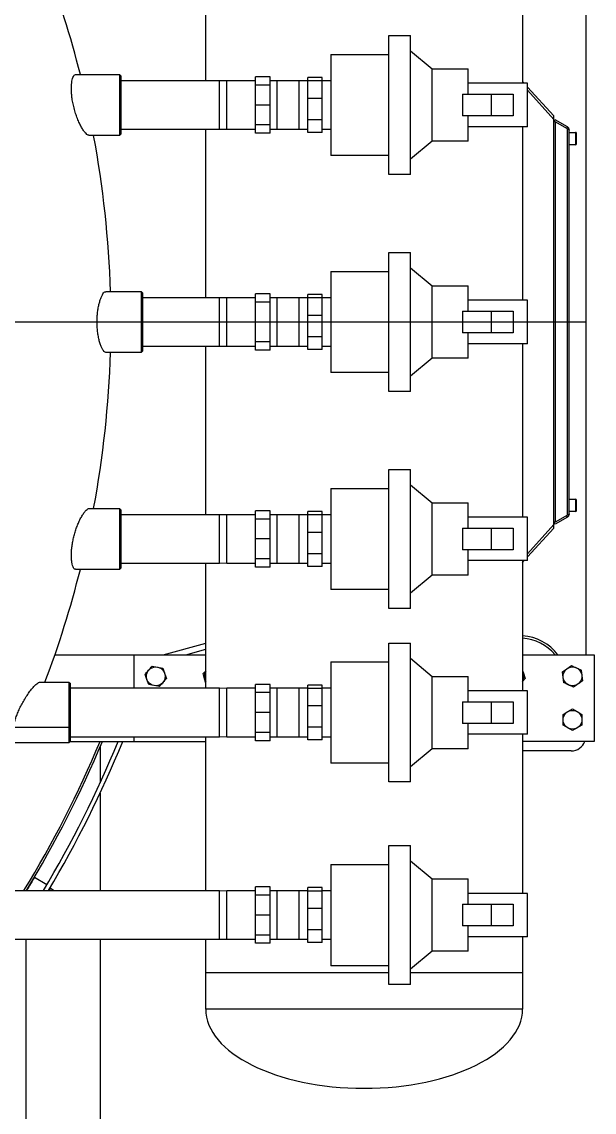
# Model space of a CAD drawing. Header units: millimetres. Extents: x -62354 to 129108, y -71259 to 35407.
# Drawn here: x -22443 to -22048, y 19332 to 20086 of the extents above; entities that cross this region are included whole.
import ezdxf

# ---------------------------------------------------------------- set-up
doc = ezdxf.new("R2010")
doc.units = ezdxf.units.MM
doc.header["$MEASUREMENT"] = 0
doc.layers.add('1st FL Layout xrf$0$CR-Machine', color=7, linetype='Continuous', transparency=0.5)

# ---------------------------------------------------------------- blocks, each defined once
blk = doc.blocks.new('1st FL Layout xrf$0$skjfdhkjhwiueriy872342343243')
for p, q in [((1430, 1037), (1490, 1037)), ((1430, 987.5), (1430, 1037)), ((1490, 1037), (1490, 987.5)), ((940, 1031.19), (1430, 1031.19)), ((1440.61, 1028.09), (1448.08, 1028.85)), ((1448.08, 1028.85), (1452.47, 1022.76)), ((1467.49, 1022), (1469.37, 1025.25)), ((1469.37, 1025.25), (1471.25, 1028.5)), ((1478.75, 1028.5), (1482.51, 1022)), ((1065.14, 1018.53), (1060.18, 1009.94)), ((1066.51, 1018.53), (1061.55, 1009.94)), ((1065.14, 1018.53), (1066.17, 1017.94)), ((1333.49, 1018.53), (1066.51, 1018.53)), ((1332.69, 1019.78), (1067.31, 1019.78)), ((1068.93, 1019.78), (1068.93, 1024.15)), ((1068.93, 1024.15), (1077.43, 1024.15)), ((1076.81, 1024.78), (1069.56, 1024.78)), ((1077.43, 1024.15), (1077.43, 1019.78)), ((1322.57, 1019.78), (1322.57, 1024.15)), ((1322.57, 1024.15), (1331.07, 1024.15)), ((1330.44, 1024.78), (1323.19, 1024.78)), ((1331.07, 1024.15), (1331.07, 1019.78)), ((1333.49, 1018.53), (1338.45, 1009.94)), ((1334.86, 1018.53), (1333.83, 1017.94)), ((1334.86, 1018.53), (1339.82, 1009.94)), ((1439.73, 1018.2), (1437.53, 1021.24)), ((1441.92, 1015.15), (1439.73, 1018.2)), ((1469.37, 1018.75), (1467.49, 1022)), ((1471.25, 1015.5), (1469.37, 1018.75)), ((1482.51, 1022), (1478.75, 1015.5)), ((1496.5, 1021.19), (1496.5, 987.5)), ((1449.39, 1015.91), (1441.92, 1015.15)), ((1057.5, 1009.19), (1037.59, 991)), ((1039.63, 991), (1060, 1009.19)), ((1342.5, 1009.19), (1057.5, 1009.19)), ((1060.18, 1009.94), (1061.48, 1009.19)), ((1061.55, 1009.31), (1061.48, 1009.19)), ((1061.55, 1009.94), (1338.45, 1009.94)), ((1061.55, 1009.94), (1061.55, 1009.19)), ((1338.45, 1009.94), (1338.45, 1009.19)), ((1338.45, 1009.31), (1338.52, 1009.19)), ((1339.82, 1009.94), (1338.52, 1009.19)), ((1340, 1009.19), (1360.37, 991)), ((1362.41, 991), (1342.5, 1009.19)), ((945, 987.5), (1035, 987.5)), ((1035, 988.63), (1033.76, 987.5)), ((1035, 991), (1035, 950)), ((1065, 991), (1035, 991)), ((1065, 991), (1065, 950)), ((1065, 987.5), (1185, 987.5)), ((1185, 991), (1185, 950)), ((1215, 991), (1185, 991)), ((1215, 991), (1215, 950)), ((1215, 987.5), (1335, 987.5)), ((1335, 991), (1335, 950)), ((1365, 991), (1335, 991)), ((1365, 991), (1365, 950)), ((1366.24, 987.5), (1365, 988.63)), ((1365, 987.5), (1455, 987.5)), ((1441.02, 987.5), (1442.87, 988.14)), ((1441.54, 987.5), (1442.09, 987.81)), ((1442.09, 987.81), (1442.87, 988.14)), ((1442.87, 988.14), (1446.42, 989.37)), ((1446.42, 989.37), (1448.58, 987.5)), ((1485, 991), (1455, 991)), ((1455, 991), (1455, 950)), ((1485, 991), (1485, 950)), ((1485, 987.5), (1595, 987.5)), ((1625, 991), (1595, 991)), ((1595, 991), (1595, 950)), ((1625, 991), (1625, 950)), ((1625, 987.5), (1675, 987.5)), ((1650, 987.5), (1650, 910)), ((1675, 987.5), (1675, 768.5)), ((1042.5, 946), (1042.5, 981)), ((1042.5, 981), (1057.5, 981)), ((1057.5, 981), (1057.5, 946)), ((1192.5, 946), (1192.5, 981)), ((1192.5, 981), (1207.5, 981)), ((1207.5, 981), (1207.5, 946)), ((1342.5, 946), (1342.5, 981)), ((1342.5, 981), (1357.5, 981)), ((1357.5, 981), (1357.5, 946)), ((1462.5, 946), (1462.5, 981)), ((1462.5, 981), (1477.5, 981)), ((1477.5, 981), (1477.5, 946)), ((1602.5, 946), (1602.5, 981)), ((1602.5, 981), (1617.5, 981)), ((1617.5, 981), (1617.5, 946)), ((1057.5, 966), (1042.5, 966)), ((1207.5, 966), (1192.5, 966)), ((1357.5, 966), (1342.5, 966)), ((1477.5, 966), (1462.5, 966)), ((1617.5, 966), (1602.5, 966)), ((1025, 925), (1025, 950)), ((1042.5, 950), (1025, 950)), ((1075, 950), (1057.5, 950)), ((1075, 950), (1075, 925)), ((1175, 925), (1175, 950)), ((1192.5, 950), (1175, 950)), ((1225, 950), (1207.5, 950)), ((1225, 950), (1225, 925)), ((1325, 925), (1325, 950)), ((1342.5, 950), (1325, 950)), ((1375, 950), (1357.5, 950)), ((1375, 950), (1375, 925)), ((1445, 925), (1445, 950)), ((1462.5, 950), (1445, 950)), ((1495, 950), (1477.5, 950)), ((1495, 950), (1495, 925)), ((1585, 925), (1585, 950)), ((1602.5, 950), (1585, 950)), ((1635, 950), (1617.5, 950)), ((1635, 950), (1635, 925)), ((1042.5, 946), (1057.5, 946)), ((1192.5, 946), (1207.5, 946)), ((1342.5, 946), (1357.5, 946)), ((1462.5, 946), (1477.5, 946)), ((1602.5, 946), (1617.5, 946)), ((1012.5, 910), (1025, 925)), ((1075, 925), (1025, 925)), ((1075, 925), (1087.5, 910)), ((1162.5, 910), (1175, 925)), ((1225, 925), (1175, 925)), ((1225, 925), (1237.5, 910)), ((1312.5, 910), (1325, 925)), ((1375, 925), (1325, 925)), ((1375, 925), (1387.5, 910)), ((1432.5, 910), (1445, 925)), ((1495, 925), (1445, 925)), ((1495, 925), (1507.5, 910)), ((1572.5, 910), (1585, 925)), ((1635, 925), (1585, 925)), ((1635, 925), (1647.5, 910)), ((1002, 895), (1002, 910)), ((1098, 910), (1002, 910)), ((1098, 910), (1098, 895)), ((1152, 895), (1152, 910)), ((1248, 910), (1152, 910)), ((1248, 910), (1248, 895)), ((1302, 895), (1302, 910)), ((1398, 910), (1302, 910)), ((1398, 910), (1398, 895)), ((1422, 895), (1422, 910)), ((1518, 910), (1422, 910)), ((1518, 910), (1518, 895)), ((1562, 895), (1562, 910)), ((1658, 910), (1562, 910)), ((1658, 910), (1658, 895)), ((1098, 895), (1002, 895)), ((1015, 855), (1015, 895)), ((1085, 895), (1085, 855)), ((1248, 895), (1152, 895)), ((1165, 855), (1165, 895)), ((1235, 895), (1235, 855)), ((1398, 895), (1302, 895)), ((1315, 855), (1315, 895)), ((1385, 895), (1385, 855)), ((1518, 895), (1422, 895)), ((1435, 855), (1435, 895)), ((1505, 895), (1505, 855)), ((1658, 895), (1562, 895)), ((1575, 855), (1575, 895)), ((1645, 895), (1645, 855)), ((1650, 895), (1650, 768.5)), ((1015, 855), (1085, 855)), ((1033, 849), (1033, 855)), ((1067, 855), (1067, 849)), ((1165, 855), (1235, 855)), ((1183, 849), (1183, 855)), ((1217, 855), (1217, 849)), ((1315, 855), (1385, 855)), ((1333, 849), (1333, 855)), ((1367, 855), (1367, 849)), ((1435, 855), (1505, 855)), ((1453, 849), (1453, 855)), ((1487, 855), (1487, 849)), ((1575, 855), (1645, 855)), ((1593, 849), (1593, 855)), ((1627, 855), (1627, 849)), ((1031.06, 849), (1031.06, 839)), ((1068.94, 849), (1031.06, 849)), ((1033.38, 849), (1033.38, 839)), ((1045.44, 849), (1045.44, 839)), ((1060.17, 849), (1060.17, 839)), ((1068.94, 849), (1068.94, 839)), ((1181.06, 849), (1181.06, 839)), ((1218.94, 849), (1181.06, 849)), ((1183.38, 849), (1183.38, 839)), ((1195.44, 849), (1195.44, 839)), ((1210.17, 849), (1210.17, 839)), ((1218.94, 849), (1218.94, 839)), ((1331.06, 849), (1331.06, 839)), ((1368.94, 849), (1331.06, 849)), ((1333.38, 849), (1333.38, 839)), ((1345.44, 849), (1345.44, 839)), ((1360.17, 849), (1360.17, 839)), ((1368.94, 849), (1368.94, 839)), ((1451.06, 849), (1451.06, 839)), ((1488.94, 849), (1451.06, 849)), ((1453.38, 849), (1453.38, 839)), ((1465.44, 849), (1465.44, 839)), ((1480.17, 849), (1480.17, 839)), ((1488.94, 849), (1488.94, 839)), ((1591.06, 849), (1591.06, 839)), ((1628.94, 849), (1591.06, 849)), ((1593.38, 849), (1593.38, 839)), ((1605.44, 849), (1605.44, 839)), ((1620.17, 849), (1620.17, 839)), ((1628.94, 849), (1628.94, 839)), ((1068.94, 839), (1031.06, 839)), ((1033, 813), (1033, 839)), ((1067, 839), (1067, 813)), ((1218.94, 839), (1181.06, 839)), ((1183, 813), (1183, 839)), ((1217, 839), (1217, 813)), ((1368.94, 839), (1331.06, 839)), ((1333, 813), (1333, 839)), ((1367, 839), (1367, 813)), ((1488.94, 839), (1451.06, 839)), ((1453, 813), (1453, 839)), ((1487, 839), (1487, 813)), ((1628.94, 839), (1591.06, 839)), ((1593, 813), (1593, 839)), ((1627, 839), (1627, 813)), ((1067, 833), (1033, 833)), ((1217, 833), (1183, 833)), ((1367, 833), (1333, 833)), ((1487, 833), (1453, 833)), ((1627, 833), (1593, 833)), ((1067, 818), (1033, 818)), ((1217, 818), (1183, 818)), ((1367, 818), (1333, 818)), ((1487, 818), (1453, 818)), ((1627, 818), (1593, 818)), ((1030.52, 813), (1030.52, 803)), ((1069.48, 813), (1030.52, 813)), ((1036.24, 813), (1036.24, 803)), ((1050.02, 813), (1050.02, 803)), ((1063.79, 813), (1063.79, 803)), ((1069.48, 813), (1069.48, 803)), ((1180.52, 813), (1180.52, 803)), ((1219.48, 813), (1180.52, 813)), ((1186.24, 813), (1186.24, 803)), ((1200.02, 813), (1200.02, 803)), ((1213.79, 813), (1213.79, 803)), ((1219.48, 813), (1219.48, 803)), ((1330.52, 813), (1330.52, 803)), ((1369.48, 813), (1330.52, 813)), ((1336.24, 813), (1336.24, 803)), ((1350.02, 813), (1350.02, 803)), ((1363.79, 813), (1363.79, 803)), ((1369.48, 813), (1369.48, 803)), ((1450.52, 813), (1450.52, 803)), ((1489.48, 813), (1450.52, 813)), ((1456.24, 813), (1456.24, 803)), ((1470.02, 813), (1470.02, 803)), ((1483.79, 813), (1483.79, 803)), ((1489.48, 813), (1489.48, 803)), ((1590.52, 813), (1590.52, 803)), ((1629.48, 813), (1590.52, 813)), ((1596.24, 813), (1596.24, 803)), ((1610.02, 813), (1610.02, 803)), ((1623.79, 813), (1623.79, 803)), ((1629.48, 813), (1629.48, 803)), ((1069.48, 803), (1030.52, 803)), ((1033, 783), (1033, 803)), ((1067, 803), (1067, 783)), ((1219.48, 803), (1180.52, 803)), ((1183, 783), (1183, 803)), ((1217, 803), (1217, 783)), ((1369.48, 803), (1330.52, 803)), ((1333, 783), (1333, 803)), ((1367, 803), (1367, 783)), ((1489.48, 803), (1450.52, 803)), ((1453, 783), (1453, 803)), ((1487, 803), (1487, 783)), ((1629.48, 803), (1590.52, 803)), ((1593, 783), (1593, 803)), ((1627, 803), (1627, 783)), ((1033, 778), (1033.16, 783)), ((1067, 783), (1033, 783)), ((1033, 710), (1033, 778)), ((1067, 778), (1033, 778)), ((1066.84, 783), (1067, 778)), ((1067, 778), (1067, 710)), ((1183, 778), (1183.16, 783)), ((1217, 783), (1183, 783)), ((1183, 725), (1183, 778)), ((1217, 778), (1183, 778)), ((1216.84, 783), (1217, 778)), ((1217, 778), (1217, 725)), ((1333, 778), (1333.16, 783)), ((1367, 783), (1333, 783)), ((1333, 710), (1333, 778)), ((1367, 778), (1333, 778)), ((1366.84, 783), (1367, 778)), ((1367, 778), (1367, 710)), ((1453, 778), (1453.16, 783)), ((1487, 783), (1453, 783)), ((1453, 675), (1453, 778)), ((1487, 778), (1453, 778)), ((1486.84, 783), (1487, 778)), ((1487, 778), (1487, 675)), ((1593, 778), (1593.16, 783)), ((1627, 783), (1593, 783)), ((1593, 615), (1593, 778)), ((1627, 778), (1593, 778)), ((1626.84, 783), (1627, 778)), ((1627, 778), (1627, 615)), ((1033, 768.5), (947, 768.5)), ((1183, 768.5), (1067, 768.5)), ((1333, 768.5), (1217, 768.5)), ((1453, 768.5), (1367, 768.5)), ((1430, 739.21), (1422.15, 768.5)), ((1430, 754.67), (1426.29, 768.5)), ((1430, 664.31), (1430, 768.5)), ((1446.66, 767.71), (1443.03, 766.76)), ((1449.64, 768.5), (1446.66, 767.71)), ((1593, 768.5), (1487, 768.5)), ((1490, 675), (1490, 768.5)), ((1675, 768.5), (1627, 768.5)), ((1438.61, 735.19), (1439.3, 738.88)), ((1439.3, 738.88), (1442.84, 740.13)), ((1442.84, 740.13), (1446.38, 741.38)), ((1437.92, 731.5), (1438.61, 735.19)), ((1451.39, 732.81), (1450.7, 729.12)), ((1452.08, 736.5), (1451.39, 732.81)), ((1179, 724), (1180, 725)), ((1179, 699.45), (1179, 724)), ((1179, 724), (1221, 724)), ((1220, 725), (1180, 725)), ((1220, 725), (1221, 724)), ((1221, 724), (1221, 699.45)), ((1447.16, 727.87), (1443.62, 726.62)), ((1450.7, 729.12), (1447.16, 727.87)), ((1453, 719), (1430, 719)), ((1490, 719), (1487, 719)), ((1029, 709), (1030, 710)), ((1029, 678.55), (1029, 709)), ((1029, 709), (1071, 709)), ((1070, 710), (1030, 710)), ((1070, 710), (1071, 709)), ((1071, 709), (1071, 687.77)), ((1329, 709), (1330, 710)), ((1329, 687.77), (1329, 709)), ((1329, 709), (1371, 709)), ((1370, 710), (1330, 710)), ((1370, 710), (1371, 709)), ((1371, 709), (1371, 678.55)), ((1493.78, 695.5), (1518.6, 695.5)), ((1525.74, 695.5), (1593, 695.5)), ((1627, 695.5), (2014, 695.5)), ((1449, 674), (1450, 675)), ((1449, 653.73), (1449, 674)), ((1449, 674), (1491, 674)), ((1490, 675), (1450, 675)), ((1490, 675), (1491, 674)), ((1491, 674), (1491, 636.22)), ((1591.52, 661.31), (1593, 663.77)), ((1583.71, 650.25), (1588.85, 658.8)), ((1591.52, 661.31), (1593, 660.42)), ((1591.8, 660.56), (1591.63, 661.24)), ((1591.96, 660.46), (1591.8, 660.56)), ((1592.4, 660.2), (1591.96, 660.46)), ((1593, 659.84), (1592.4, 660.2)), ((1592.55, 660.1), (1592.55, 660.11)), ((1592.8, 659.95), (1592.76, 659.98)), ((1592.81, 659.94), (1592.8, 659.95)), ((1583.71, 650.25), (1583.83, 650.18)), ((1583.83, 650.18), (1584.26, 649.92)), ((1584.26, 649.92), (1584.98, 649.49)), ((1584.98, 649.49), (1585.94, 648.91)), ((1585.94, 648.91), (1587.08, 648.23)), ((1587.08, 648.23), (1588.34, 647.47)), ((1588.34, 647.47), (1589.63, 646.7)), ((1589.63, 646.7), (1590.87, 645.95)), ((1590.87, 645.95), (1591.98, 645.28)), ((1591.98, 645.28), (1592.9, 644.73)), ((1592.9, 644.73), (1593, 644.67)), ((2014, 644.5), (1627, 644.5))]:
    blk.add_line(p, q)
at = {"color": 253}
for p, q in [((1200, -1031.19), (1200, 1031.19)), ((1480, -675), (1480, 675))]:
    blk.add_line(p, q, dxfattribs=at)
for centre in [(1445, 1022), (1475, 1022), (1445, 734)]:
    blk.add_circle(centre, 6.5)
for centre, radius, start, end in [((1486.5, 1021.19), 10, 360, 69.51268), ((1069.56, 1024.15), 0.625, 90, 180), ((1076.81, 1024.15), 0.625, 0, 90), ((1323.19, 1024.15), 0.625, 90, 180), ((1330.44, 1024.15), 0.625, 0, 90), ((1450, 985.69), 33, 127.3052, 176.84905), ((1450, 985.69), 31.42, 129.53572, 176.69031), ((1445, 982), 6.5, 57.79577, 109.10853), ((1445, 774), 6.5, 237.79577, 302.20424), ((1200, 0), 768, 59.22162, 67.81464), ((1200, 0), 703, 91.71179, 100.57365), ((1200, 0), 703, 79.42635, 88.28821), ((1200, 0), 765, 59.0877, 67.72299), ((1200, 0), 755, 58.6322, 67.41175), ((1200, 0), 753.5, 58.56264, 67.36429), ((1200, 0), 703, 104.07804, 110.7442), ((1200, 0), 703, 69.2558, 75.92196)]:
    blk.add_arc(centre, radius, start, end)
for major_axis, start_param, end_param in [((0, 109.5), 4.712389, 6.283185), ((0, -109.5), 0, 1.570796)]:
    blk.add_ellipse((1675, 878), major_axis=major_axis, ratio=0.5, start_param=start_param, end_param=end_param)
for points, knots in [([(1439.07, 1024.67), (1439.46, 1025.52), (1439.97, 1026.67), (1440.48, 1027.8), (1440.61, 1028.09)], [0, 0, 0, 0, 2.80309, 3.752814, 3.752814, 3.752814, 3.752814]), ([(1471.25, 1028.5), (1471.28, 1028.5), (1472.52, 1028.5), (1473.78, 1028.5), (1475, 1028.5)], [0, 0, 0, 0, 0.101281, 3.752768, 3.752768, 3.752768, 3.752768]), ([(1475, 1028.5), (1475.94, 1028.5), (1477.2, 1028.5), (1478.44, 1028.5), (1478.75, 1028.5)], [0, 0, 0, 0, 2.803049, 3.752768, 3.752768, 3.752768, 3.752768]), ([(1067.31, 1019.78), (1067.08, 1019.76), (1066.62, 1019.72), (1066.01, 1019.44), (1065.49, 1019.05), (1065.26, 1018.7), (1065.14, 1018.53)], [0, 0, 0, 0, 0.70632, 1.377238, 2.013278, 2.6148, 2.6148, 2.6148, 2.6148]), ([(1066.51, 1018.53), (1066.58, 1018.74), (1066.71, 1019.18), (1066.96, 1019.62), (1067.17, 1019.77), (1067.29, 1019.78), (1067.31, 1019.78)], [0, 0, 0, 0, 0.441332, 0.947907, 1.467322, 1.559522, 1.559522, 1.559522, 1.559522]), ([(1332.69, 1019.78), (1332.8, 1019.75), (1333.02, 1019.69), (1333.29, 1019.23), (1333.42, 1018.75), (1333.49, 1018.53)], [0, 0, 0, 0, 0.542437, 1.083507, 1.565364, 1.565364, 1.565364, 1.565364]), ([(1334.86, 1018.53), (1334.74, 1018.7), (1334.5, 1019.05), (1333.99, 1019.44), (1333.37, 1019.73), (1332.92, 1019.76), (1332.69, 1019.78)], [0, 0, 0, 0, 0.605107, 1.24224, 1.911949, 2.6148, 2.6148, 2.6148, 2.6148]), ([(1437.53, 1021.24), (1437.55, 1021.27), (1438.05, 1022.4), (1438.57, 1023.55), (1439.07, 1024.67)], [0, 0, 0, 0, 0.101246, 3.752712, 3.752712, 3.752712, 3.752712]), ([(1450.93, 1019.33), (1450.43, 1018.22), (1449.91, 1017.07), (1449.4, 1015.94), (1449.39, 1015.91)], [0, 0, 0, 0, 3.651466, 3.752706, 3.752706, 3.752706, 3.752706]), ([(1452.47, 1022.76), (1452.34, 1022.47), (1451.83, 1021.34), (1451.31, 1020.19), (1450.93, 1019.33)], [0, 0, 0, 0, 0.949725, 3.752814, 3.752814, 3.752814, 3.752814]), ([(1475, 1015.5), (1473.78, 1015.5), (1472.52, 1015.5), (1471.28, 1015.5), (1471.25, 1015.5)], [0, 0, 0, 0, 3.651487, 3.752768, 3.752768, 3.752768, 3.752768]), ([(1478.75, 1015.5), (1478.44, 1015.5), (1477.2, 1015.5), (1475.94, 1015.5), (1475, 1015.5)], [0, 0, 0, 0, 0.949719, 3.752768, 3.752768, 3.752768, 3.752768]), ([(1443.03, 766.76), (1442.81, 766.98), (1442.24, 767.56), (1441.66, 768.14), (1441.3, 768.5)], [0, 0, 0, 0, 0.948421, 2.45302, 2.45302, 2.45302, 2.45302]), ([(1446.38, 741.38), (1446.4, 741.36), (1447.34, 740.55), (1448.3, 739.73), (1449.23, 738.94)], [0, 0, 0, 0, 0.101292, 3.752781, 3.752781, 3.752781, 3.752781]), ([(1449.23, 738.94), (1449.94, 738.33), (1450.9, 737.51), (1451.84, 736.7), (1452.08, 736.5)], [0, 0, 0, 0, 2.803047, 3.752781, 3.752781, 3.752781, 3.752781]), ([(1440.77, 729.06), (1439.84, 729.86), (1438.89, 730.68), (1437.95, 731.48), (1437.92, 731.5)], [0, 0, 0, 0, 3.651451, 3.752781, 3.752781, 3.752781, 3.752781]), ([(1443.62, 726.62), (1443.38, 726.83), (1442.44, 727.63), (1441.49, 728.45), (1440.77, 729.06)], [0, 0, 0, 0, 0.949735, 3.752781, 3.752781, 3.752781, 3.752781]), ([(1221, 699.45), (1221, 699.45), (1221.1, 699.2), (1220.76, 698.64), (1219.92, 697.78), (1218.43, 696.88), (1216.4, 695.99), (1213.86, 695.16), (1210.88, 694.45), (1207.61, 693.89), (1204.15, 693.54), (1200.67, 693.39), (1197.23, 693.46), (1193.93, 693.71), (1190.82, 694.14), (1187.92, 694.71), (1185.31, 695.41), (1183.03, 696.22), (1181.18, 697.08), (1179.84, 697.98), (1179.09, 698.78), (1179.07, 699.24), (1179.06, 699.44)], [0, 0, 0, 0, 0.008242, 2.426197, 4.903785, 7.381258, 9.909653, 12.437606, 14.943987, 17.449564, 19.841034, 22.232075, 24.505953, 26.780068, 29.037407, 31.295307, 33.641894, 35.989042, 38.456451, 40.924083, 43.4544, 45.285725, 45.285725, 45.285725, 45.285725]), ([(1070.94, 687.75), (1070.94, 687.59), (1070.94, 687.18), (1070.35, 686.32), (1069.23, 685.23), (1067.55, 683.98), (1065.34, 682.63), (1062.59, 681.22), (1059.39, 679.84), (1055.84, 678.56), (1052.07, 677.46), (1048.33, 676.62), (1044.7, 676.04), (1041.38, 675.73), (1038.36, 675.64), (1035.72, 675.75), (1033.45, 676.04), (1031.59, 676.47), (1030.17, 677.03), (1029.3, 677.7), (1028.93, 678.21), (1029.02, 678.52), (1029.03, 678.55)], [0, 0, 0, 0, 1.537041, 3.842305, 6.287024, 8.732271, 11.368093, 14.004076, 16.758521, 19.511983, 22.185285, 24.85718, 27.304575, 29.751514, 32.034247, 34.317215, 36.582998, 38.849046, 41.194427, 43.540139, 45.985376, 46.284344, 46.284344, 46.284344, 46.284344]), ([(1370.92, 678.55), (1370.94, 678.45), (1371.01, 678.06), (1370.48, 677.46), (1369.32, 676.78), (1367.58, 676.24), (1365.33, 675.86), (1362.69, 675.66), (1359.74, 675.67), (1356.62, 675.89), (1353.37, 676.33), (1350.09, 676.95), (1346.83, 677.77), (1343.58, 678.76), (1340.46, 679.9), (1337.48, 681.19), (1334.78, 682.56), (1332.45, 683.97), (1330.62, 685.33), (1329.47, 686.54), (1328.95, 687.36), (1329.05, 687.68), (1329.07, 687.74)], [0, 0, 0, 0, 0.973092, 3.522445, 6.036296, 8.549552, 10.983721, 13.417168, 15.742113, 18.066976, 20.324662, 22.58284, 24.886619, 27.191158, 29.657402, 32.124181, 34.790134, 37.455945, 40.212554, 42.968021, 45.609586, 46.288906, 46.288906, 46.288906, 46.288906]), ([(1490.92, 636.41), (1490.94, 636.28), (1491, 635.84), (1490.43, 635.3), (1489.29, 634.81), (1487.56, 634.58), (1485.46, 634.58), (1483, 634.84), (1480.31, 635.33), (1477.42, 636.05), (1474.38, 636.99), (1471.24, 638.16), (1467.97, 639.56), (1464.69, 641.17), (1461.34, 643.02), (1458.15, 645.01), (1455.14, 647.13), (1452.57, 649.21), (1450.69, 651.03), (1449.55, 652.47), (1449.01, 653.42), (1449.06, 653.8), (1449.08, 653.92)], [0, 0, 0, 0, 1.134919, 3.70432, 6.272665, 8.676125, 11.079118, 13.353927, 15.629106, 17.881915, 20.135532, 22.518012, 24.901602, 27.560617, 30.220614, 33.221612, 36.222622, 39.416438, 42.607854, 45.111993, 47.614421, 48.809244, 48.809244, 48.809244, 48.809244])]:
    blk.add_open_spline(points, degree=3, knots=knots)
blk = doc.blocks.new('1st FL Layout xrf')
at = {"layer": '1st FL Layout xrf$0$CR-Machine', "rotation": 270}
blk.add_blockref('1st FL Layout xrf$0$skjfdhkjhwiueriy872342343243', (-23084.86, 21078.49), dxfattribs=at)

msp = doc.modelspace()

# ---------------------------------------------------------------- block references
msp.add_blockref('1st FL Layout xrf', (0, 0))

doc.saveas('drawing.dxf')
